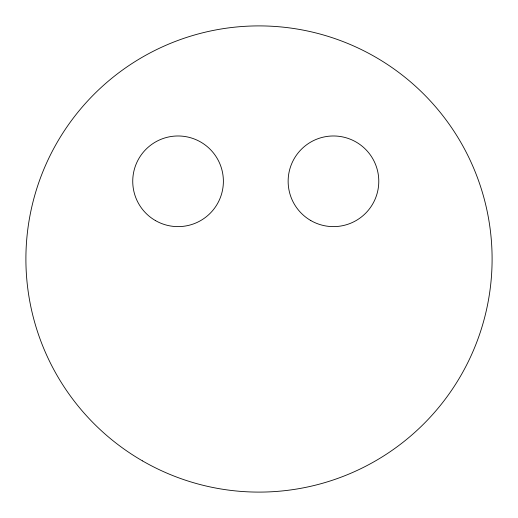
<?xml version="1.0" encoding="UTF-8"?>
<svg xmlns="http://www.w3.org/2000/svg" width="518" height="518" viewBox="0 0 518 518"><rect width="100%" height="100%" fill="white"/><g stroke="black" fill="none" stroke-linecap="round" stroke-linejoin="round"><path stroke-width="0.78" d="M142.45 460.871A233.1 233.1 0 0 0 492.1 259A233.1 233.1 0 0 0 142.45 57.129A233.1 233.1 0 0 0 142.45 460.871M310.8 220.551A45.325 45.325 0 0 0 378.787 181.3A45.325 45.325 0 0 0 310.8 142.049A45.325 45.325 0 0 0 310.8 220.551M155.4 220.551A45.325 45.325 0 0 0 223.387 181.3A45.325 45.325 0 0 0 155.4 142.049A45.325 45.325 0 0 0 155.4 220.551"/></g></svg>
